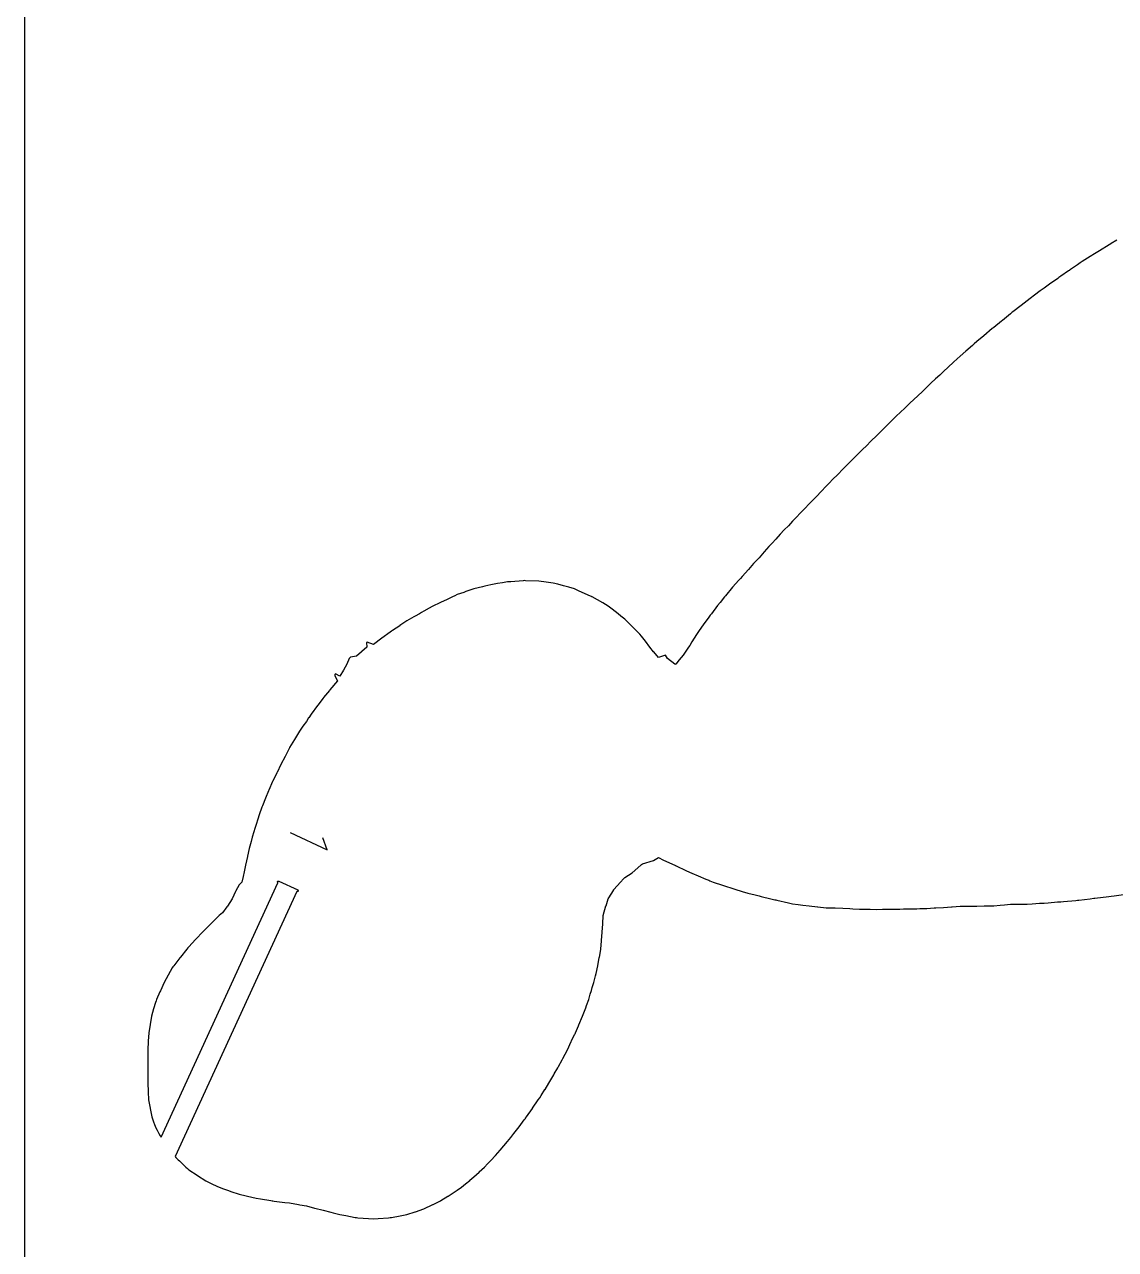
# Model space of a CAD drawing. Extents: x 0 to 560, y 0 to 480.
# Drawn here: x 0 to 59.9, y 150.5 to 217.7 of the extents above; entities that cross this region are included whole.
import ezdxf

# ---------------------------------------------------------------- set-up
doc = ezdxf.new("R2010")
doc.units = 0

msp = doc.modelspace()

# ---------------------------------------------------------------- linework, layer by layer
at = {"layer": 'annotation', "color": 1}
for p, q in [((14.584974, 173.343784), (16.619869, 172.407407)), ((16.619869, 172.407407), (16.375526, 173.068018))]:
    msp.add_line(p, q, dxfattribs=at)
at = {"layer": 'boundary', "color": 5}
for p, q in [((59.988572, 205.869418), (59.671117, 205.686451)), ((59.037111, 205.299393), (58.750407, 205.12409)), ((59.558141, 205.621112), (59.037111, 205.299393)), ((59.602701, 205.646846), (59.558141, 205.621112)), ((59.671117, 205.686451), (59.602701, 205.646846)), ((57.829696, 204.524172), (57.394152, 204.2231)), ((57.977538, 204.624132), (57.829696, 204.524172)), ((58.088948, 204.700401), (57.977538, 204.624132)), ((58.513446, 204.971135), (58.088948, 204.700401)), ((58.750407, 205.12409), (58.513446, 204.971135)), ((56.804534, 203.825403), (56.738034, 203.779691)), ((56.908985, 203.897486), (56.804534, 203.825403)), ((57.34008, 204.186925), (56.908985, 203.897486)), ((57.390109, 204.220335), (57.34008, 204.186925)), ((57.394152, 204.2231), (57.390109, 204.220335)), ((55.988275, 203.242897), (55.780136, 203.089638)), ((56.289931, 203.455221), (55.988275, 203.242897)), ((56.738034, 203.779691), (56.289931, 203.455221)), ((55.067564, 202.55384), (54.731915, 202.289855)), ((55.230389, 202.678191), (55.067564, 202.55384)), ((55.4628, 202.858981), (55.230389, 202.678191)), ((55.780136, 203.089638), (55.4628, 202.858981)), ((54.146854, 201.840288), (53.699427, 201.46816)), ((54.225258, 201.903418), (54.146854, 201.840288)), ((54.268444, 201.93827), (54.225258, 201.903418)), ((54.731915, 202.289855), (54.268444, 201.93827)), ((53.650524, 201.429125), (53.226142, 201.089556)), ((53.697504, 201.466586), (53.650524, 201.429125)), ((53.699427, 201.46816), (53.697504, 201.466586)), ((52.687776, 200.626935), (52.305432, 200.306935)), ((52.688613, 200.627647), (52.687776, 200.626935)), ((53.138193, 201.017559), (52.688613, 200.627647)), ((53.182167, 201.053558), (53.138193, 201.017559)), ((53.226142, 201.089556), (53.182167, 201.053558)), ((51.699376, 199.773343), (51.384722, 199.506442)), ((52.063273, 200.096849), (51.699376, 199.773343)), ((52.157553, 200.178346), (52.063273, 200.096849)), ((52.305432, 200.306935), (52.157553, 200.178346)), ((51.018808, 199.176138), (50.730896, 198.903882)), ((51.214971, 199.352462), (51.018808, 199.176138)), ((51.384722, 199.506442), (51.214971, 199.352462)), ((50.258177, 198.465936), (50.03028, 198.255428)), ((50.46401, 198.659594), (50.258177, 198.465936)), ((50.730896, 198.903882), (50.46401, 198.659594)), ((49.543301, 197.796176), (49.308469, 197.574136)), ((49.778606, 198.01596), (49.543301, 197.796176)), ((50.03028, 198.255428), (49.778606, 198.01596)), ((48.829851, 197.1242), (48.62259, 196.928273)), ((49.049573, 197.334717), (48.829851, 197.1242)), ((49.308469, 197.574136), (49.049573, 197.334717)), ((48.085516, 196.414006), (47.890874, 196.223247)), ((48.362871, 196.67662), (48.085516, 196.414006)), ((48.62259, 196.928273), (48.362871, 196.67662)), ((47.428123, 195.767916), (47.146595, 195.493296)), ((47.70188, 196.040962), (47.428123, 195.767916)), ((47.890874, 196.223247), (47.70188, 196.040962)), ((46.781169, 195.130648), (46.501966, 194.853072)), ((46.964073, 195.309936), (46.781169, 195.130648)), ((47.146595, 195.493296), (46.964073, 195.309936)), ((46.037283, 194.395541), (45.860457, 194.221488)), ((46.212942, 194.572586), (46.037283, 194.395541)), ((46.501966, 194.853072), (46.212942, 194.572586)), ((45.575993, 193.937359), (45.283064, 193.651875)), ((45.860457, 194.221488), (45.575993, 193.937359)), ((44.939748, 193.305745), (44.655024, 193.015612)), ((45.11319, 193.479024), (44.939748, 193.305745)), ((45.283064, 193.651875), (45.11319, 193.479024)), ((44.200867, 192.55235), (44.019038, 192.363482)), ((44.369883, 192.731164), (44.200867, 192.55235)), ((44.655024, 193.015612), (44.369883, 192.731164)), ((43.486313, 191.810453), (43.302242, 191.610744)), ((43.74828, 192.079218), (43.486313, 191.810453)), ((44.019038, 192.363482), (43.74828, 192.079218)), ((42.848301, 191.139491), (42.597966, 190.889744)), ((43.098327, 191.396823), (42.848301, 191.139491)), ((43.302242, 191.610744), (43.098327, 191.396823)), ((42.177617, 190.442914), (41.946173, 190.198556)), ((42.397632, 190.673425), (42.177617, 190.442914)), ((42.597966, 190.889744), (42.397632, 190.673425)), ((41.50321, 189.727301), (41.256906, 189.46154)), ((41.723, 189.969033), (41.50321, 189.727301)), ((41.946173, 190.198556), (41.723, 189.969033)), ((40.877149, 189.048322), (40.626877, 188.763082)), ((41.057638, 189.243451), (40.877149, 189.048322)), ((41.256906, 189.46154), (41.057638, 189.243451)), ((40.336196, 188.441416), (40.183279, 188.278127)), ((40.626877, 188.763082), (40.336196, 188.441416)), ((39.749622, 187.797686), (39.415485, 187.416456)), ((40.041034, 188.127611), (39.749622, 187.797686)), ((40.183279, 188.278127), (40.041034, 188.127611)), ((25.980088, 187.017123), (25.604827, 186.958569)), ((26.255751, 187.070464), (25.980088, 187.017123)), ((26.525535, 187.116019), (26.255751, 187.070464)), ((26.715402, 187.124009), (26.525535, 187.116019)), ((27.379406, 187.177719), (26.715402, 187.124009)), ((27.446249, 187.180978), (27.379406, 187.177719)), ((27.509151, 187.176888), (27.446249, 187.180978)), ((28.239946, 187.146299), (27.509151, 187.176888)), ((28.366959, 187.137767), (28.239946, 187.146299)), ((28.518233, 187.11131), (28.366959, 187.137767)), ((29.023935, 187.040247), (28.518233, 187.11131)), ((29.287667, 186.991787), (29.023935, 187.040247)), ((39.229928, 187.206901), (38.887646, 186.816667)), ((39.315313, 187.303141), (39.229928, 187.206901)), ((39.415485, 187.416456), (39.315313, 187.303141)), ((23.632154, 186.34969), (23.5009, 186.28619)), ((23.763403, 186.413189), (23.632154, 186.34969)), ((24.127956, 186.535897), (23.763403, 186.413189)), ((24.239854, 186.578897), (24.127956, 186.535897)), ((24.684117, 186.728201), (24.239854, 186.578897)), ((25.141919, 186.848163), (24.684117, 186.728201)), ((25.277709, 186.876067), (25.141919, 186.848163)), ((25.604827, 186.958569), (25.277709, 186.876067)), ((29.602873, 186.897573), (29.287667, 186.991787)), ((29.896737, 186.819697), (29.602873, 186.897573)), ((30.20838, 186.724867), (29.896737, 186.819697)), ((30.464735, 186.612884), (30.20838, 186.724867)), ((31.081985, 186.327436), (30.464735, 186.612884)), ((31.129091, 186.306607), (31.081985, 186.327436)), ((38.494775, 186.356318), (38.461413, 186.317416)), ((38.887646, 186.816667), (38.494775, 186.356318)), ((22.227499, 185.666572), (21.921985, 185.505965)), ((22.385774, 185.754406), (22.227499, 185.666572)), ((22.842693, 185.990228), (22.385774, 185.754406)), ((23.211826, 186.153797), (22.842693, 185.990228)), ((23.243376, 186.169531), (23.211826, 186.153797)), ((23.5009, 186.28619), (23.243376, 186.169531)), ((31.152773, 186.293988), (31.129091, 186.306607)), ((31.167313, 186.28619), (31.152773, 186.293988)), ((31.755108, 185.954217), (31.167313, 186.28619)), ((32.049798, 185.780317), (31.755108, 185.954217)), ((32.273174, 185.61332), (32.049798, 185.780317)), ((38.051689, 185.808565), (37.720458, 185.365481)), ((38.195362, 185.986778), (38.051689, 185.808565)), ((38.43473, 186.28619), (38.195362, 185.986778)), ((38.461413, 186.317416), (38.43473, 186.28619)), ((21.381439, 185.186133), (21.001272, 184.968899)), ((21.459484, 185.233513), (21.381439, 185.186133)), ((21.688075, 185.365481), (21.459484, 185.233513)), ((21.805029, 185.435723), (21.688075, 185.365481)), ((21.921985, 185.505965), (21.805029, 185.435723)), ((32.600225, 185.365481), (32.273174, 185.61332)), ((32.756649, 185.239768), (32.600225, 185.365481)), ((32.970512, 185.067709), (32.756649, 185.239768)), ((33.281426, 184.753614), (32.970512, 185.067709)), ((37.574061, 185.170066), (37.260611, 184.746993)), ((37.661075, 185.287016), (37.574061, 185.170066)), ((37.720458, 185.365481), (37.661075, 185.287016)), ((20.080561, 184.360901), (19.623997, 184.024681)), ((20.147878, 184.402845), (20.080561, 184.360901)), ((20.215173, 184.444769), (20.147878, 184.402845)), ((20.604446, 184.704179), (20.215173, 184.444769)), ((20.612001, 184.709491), (20.604446, 184.704179)), ((21.001272, 184.968899), (20.612001, 184.709491)), ((33.282715, 184.752373), (33.281426, 184.753614)), ((33.582648, 184.444769), (33.282715, 184.752373)), ((33.787547, 184.236517), (33.582648, 184.444769)), ((37.049705, 184.444769), (36.899435, 184.217669)), ((37.260611, 184.746993), (37.049705, 184.444769)), ((18.819013, 183.812171), (18.780006, 183.783465)), ((18.780006, 183.783465), (18.792615, 183.524059)), ((19.159854, 183.682646), (18.819013, 183.812171)), ((19.616415, 184.018866), (19.159854, 183.682646)), ((19.623997, 184.024681), (19.616415, 184.018866)), ((33.891222, 184.13108), (33.787547, 184.236517)), ((34.096229, 183.858688), (33.891222, 184.13108)), ((34.340669, 183.524059), (34.096229, 183.858688)), ((36.653354, 183.816458), (36.534399, 183.625415)), ((36.899435, 184.217669), (36.653354, 183.816458)), ((17.906585, 182.970606), (17.836912, 182.906107)), ((18.23914, 183.038584), (17.906585, 182.970606)), ((18.514514, 183.279974), (18.23914, 183.038584)), ((18.517243, 183.282668), (18.514514, 183.279974)), ((18.792615, 183.524059), (18.517243, 183.282668)), ((34.549856, 183.280396), (34.340669, 183.524059)), ((34.555468, 183.271488), (34.549856, 183.280396)), ((34.81193, 182.96707), (34.555468, 183.271488)), ((35.204654, 183.08956), (34.81193, 182.96707)), ((35.308066, 182.915419), (35.204654, 183.08956)), ((36.171646, 183.085053), (35.954632, 182.825338)), ((36.471341, 183.524059), (36.171646, 183.085053)), ((36.534399, 183.625415), (36.471341, 183.524059)), ((17.708847, 182.603348), (17.514298, 182.271796)), ((17.836912, 182.906107), (17.708847, 182.603348)), ((35.716327, 182.603348), (35.308066, 182.915419)), ((35.724485, 182.586318), (35.716327, 182.603348)), ((35.732643, 182.569289), (35.724485, 182.586318)), ((35.758342, 182.59066), (35.732643, 182.569289)), ((35.772788, 182.603348), (35.758342, 182.59066)), ((35.954632, 182.825338), (35.772788, 182.603348)), ((17.182075, 181.682638), (16.771318, 181.183784)), ((17.083831, 182.068228), (17.017441, 181.991876)), ((17.017441, 181.991876), (17.182075, 181.682638)), ((17.318433, 181.934406), (17.083831, 182.068228)), ((17.512978, 182.265957), (17.318433, 181.934406)), ((17.514298, 182.271796), (17.512978, 182.265957)), ((16.742216, 181.146131), (16.426534, 180.761927)), ((16.771318, 181.183784), (16.742216, 181.146131)), ((16.09704, 180.320417), (15.73341, 179.841217)), ((16.116072, 180.347275), (16.09704, 180.320417)), ((16.397722, 180.721659), (16.116072, 180.347275)), ((16.412127, 180.741793), (16.397722, 180.721659)), ((16.426534, 180.761927), (16.412127, 180.741793)), ((15.603335, 179.641301), (15.477006, 179.44722)), ((15.607085, 179.647132), (15.603335, 179.641301)), ((15.73341, 179.841217), (15.607085, 179.647132)), ((15.292013, 179.182988), (15.108128, 178.920506)), ((15.293133, 179.184738), (15.292013, 179.182988)), ((15.477006, 179.44722), (15.293133, 179.184738)), ((14.827009, 178.454567), (14.556301, 178.013988)), ((15.108128, 178.920506), (14.827009, 178.454567)), ((14.547312, 177.999794), (14.30849, 177.525291)), ((14.551807, 178.006891), (14.547312, 177.999794)), ((14.556301, 178.013988), (14.551807, 178.006891)), ((14.075933, 177.079085), (13.873335, 176.654286)), ((14.308355, 177.525044), (14.075933, 177.079085)), ((14.30849, 177.525291), (14.308355, 177.525044)), ((13.860814, 176.628964), (13.635591, 176.174389)), ((13.872752, 176.653015), (13.860814, 176.628964)), ((13.873335, 176.654286), (13.872752, 176.653015)), ((13.407311, 175.642783), (13.227671, 175.237663)), ((13.40742, 175.643041), (13.407311, 175.642783)), ((13.418514, 175.669062), (13.40742, 175.643041)), ((13.627494, 176.158373), (13.418514, 175.669062)), ((13.631543, 176.166381), (13.627494, 176.158373)), ((13.635591, 176.174389), (13.631543, 176.166381)), ((13.227671, 175.237663), (13.071525, 174.821114)), ((12.88086, 174.316955), (12.810678, 174.0859)), ((13.041779, 174.736686), (12.88086, 174.316955)), ((13.071525, 174.821114), (13.041779, 174.736686)), ((12.648931, 173.57519), (12.590313, 173.396241)), ((12.71488, 173.784308), (12.648931, 173.57519)), ((12.810678, 174.0859), (12.71488, 173.784308)), ((12.508812, 173.096594), (12.449609, 172.861268)), ((12.590313, 173.396241), (12.508812, 173.096594)), ((12.340856, 172.475534), (12.248115, 172.057074)), ((12.449609, 172.861268), (12.340856, 172.475534)), ((12.138771, 171.55482), (12.057063, 171.185726)), ((12.24406, 172.040582), (12.138771, 171.55482)), ((12.245768, 172.047439), (12.24406, 172.040582)), ((12.248115, 172.057074), (12.245768, 172.047439)), ((33.369544, 171.146324), (33.840346, 171.55482)), ((33.840346, 171.55482), (33.857522, 171.571431)), ((33.857522, 171.571431), (33.891222, 171.604145)), ((33.891222, 171.604145), (33.938587, 171.624185)), ((33.938587, 171.624185), (34.549624, 171.818277)), ((34.549624, 171.818277), (34.81193, 171.981874)), ((34.81193, 171.981874), (35.094327, 171.837217)), ((35.094327, 171.837217), (35.717258, 171.55482)), ((35.717258, 171.55482), (35.728941, 171.550195)), ((35.728941, 171.550195), (35.732643, 171.548845)), ((35.732643, 171.548845), (35.743805, 171.543659)), ((35.743805, 171.543659), (36.351516, 171.252986)), ((12.005432, 170.93072), (11.941219, 170.63411)), ((12.057063, 171.185726), (12.005432, 170.93072)), ((32.889861, 170.802661), (32.970512, 170.888186)), ((32.970512, 170.888186), (33.369544, 171.146324)), ((36.351516, 171.252986), (36.653354, 171.119742)), ((36.653354, 171.119742), (36.990387, 170.971146)), ((36.990387, 170.971146), (37.413345, 170.794829)), ((7.496703, 156.631317), (13.920521, 170.591291)), ((11.79417, 170.483817), (11.609543, 170.148125)), ((11.867693, 170.558962), (11.79417, 170.483817)), ((11.941219, 170.63411), (11.867693, 170.558962)), ((13.891459, 170.63864), (13.896001, 170.657614)), ((13.894525, 170.619374), (13.891459, 170.63864)), ((13.90473, 170.602747), (13.894525, 170.619374)), ((13.896001, 170.657614), (13.907457, 170.673405)), ((13.920521, 170.591291), (13.90473, 170.602747)), ((13.907457, 170.673405), (13.924084, 170.68361)), ((13.924084, 170.68361), (13.94335, 170.686675)), ((13.94335, 170.686675), (13.962324, 170.682134)), ((13.962324, 170.682134), (15.00339, 170.203077)), ((15.00339, 170.203077), (15.019182, 170.191621)), ((15.019182, 170.191621), (15.029387, 170.174994)), ((32.257069, 170.013803), (32.368778, 170.204308)), ((32.368778, 170.204308), (32.371168, 170.222834)), ((32.371168, 170.222834), (32.731093, 170.63411)), ((32.731093, 170.63411), (32.889861, 170.802661)), ((37.413345, 170.794829), (37.574061, 170.726293)), ((37.574061, 170.726293), (37.630775, 170.7052)), ((37.630775, 170.7052), (37.821264, 170.63411)), ((37.821264, 170.63411), (38.337316, 170.453899)), ((38.337316, 170.453899), (38.494775, 170.398671)), ((38.494775, 170.398671), (38.840015, 170.28887)), ((38.840015, 170.28887), (39.015086, 170.233711)), ((39.015086, 170.233711), (39.415485, 170.105253)), ((14.961588, 170.112233), (8.265118, 155.559745)), ((11.403976, 169.713402), (11.149241, 169.302802)), ((11.578086, 170.121297), (11.403976, 169.713402)), ((11.609543, 170.148125), (11.578086, 170.121297)), ((14.980561, 170.107692), (14.961588, 170.112233)), ((14.999828, 170.110758), (14.980561, 170.107692)), ((15.016455, 170.120963), (14.999828, 170.110758)), ((15.027911, 170.136754), (15.016455, 170.120963)), ((15.032452, 170.155727), (15.027911, 170.136754)), ((15.029387, 170.174994), (15.032452, 170.155727)), ((31.934915, 169.328556), (32.049798, 169.705704)), ((32.049798, 169.705704), (32.05487, 169.709553)), ((32.05487, 169.709553), (32.059942, 169.713402)), ((32.059942, 169.713402), (32.257069, 170.013803)), ((39.415485, 170.105253), (39.729835, 170.02775)), ((39.729835, 170.02775), (40.127112, 169.922485)), ((40.127112, 169.922485), (40.336196, 169.86939)), ((40.336196, 169.86939), (40.448156, 169.844535)), ((40.448156, 169.844535), (40.977859, 169.713403)), ((40.977859, 169.713403), (41.197164, 169.662584)), ((41.197164, 169.662584), (41.256906, 169.648323)), ((41.256906, 169.648323), (41.312375, 169.635802)), ((41.312375, 169.635802), (41.95847, 169.486814)), ((56.207024, 169.494652), (56.733838, 169.538255)), ((56.733838, 169.538255), (56.908985, 169.551854)), ((56.908985, 169.551854), (57.058318, 169.564068)), ((57.058318, 169.564068), (57.741832, 169.625538)), ((57.741832, 169.625538), (57.829696, 169.632835)), ((57.829696, 169.632835), (57.902916, 169.640181)), ((57.902916, 169.640181), (58.525456, 169.713403)), ((58.525456, 169.713403), (58.726177, 169.737632)), ((58.726177, 169.737632), (58.750407, 169.740604)), ((58.750407, 169.740604), (58.781505, 169.744501)), ((58.781505, 169.744501), (59.546059, 169.838459)), ((59.546059, 169.838459), (59.671116, 169.854218)), ((59.671116, 169.854218), (59.835825, 169.87811)), ((59.835825, 169.87811), (60.35596, 169.949268)), ((10.785868, 168.870509), (10.698274, 168.792689)), ((10.873459, 168.948326), (10.785868, 168.870509)), ((11.107383, 169.269059), (10.873459, 168.948326)), ((11.149241, 169.302802), (11.107383, 169.269059)), ((31.783821, 168.792689), (31.929394, 169.319977)), ((31.929394, 169.319977), (31.934915, 169.328556)), ((41.95847, 169.486814), (42.177617, 169.438075)), ((42.177617, 169.438075), (42.4932, 169.397817)), ((42.4932, 169.397817), (42.750632, 169.365705)), ((42.750632, 169.365705), (43.098327, 169.321062)), ((43.098327, 169.321062), (43.53849, 169.273237)), ((43.53849, 169.273237), (43.574922, 169.269284)), ((43.574922, 169.269284), (44.019038, 169.221016)), ((44.019038, 169.221016), (44.436024, 169.209676)), ((44.436024, 169.209676), (44.525385, 169.207051)), ((44.525385, 169.207051), (44.939748, 169.195737)), ((44.939748, 169.195737), (45.324214, 169.177155)), ((45.324214, 169.177155), (45.484601, 169.168546)), ((45.484601, 169.168546), (45.860457, 169.150196)), ((45.860457, 169.150196), (46.213454, 169.145685)), ((46.213454, 169.145685), (46.436011, 169.137848)), ((46.436011, 169.137848), (46.781169, 169.133242)), ((46.781169, 169.133242), (47.125953, 169.137474)), ((47.125953, 169.137474), (47.354528, 169.14004)), ((47.354528, 169.14004), (47.70188, 169.144318)), ((47.70188, 169.144318), (48.059823, 169.150632)), ((48.059823, 169.150632), (48.261711, 169.153568)), ((48.261711, 169.153568), (48.62259, 169.159978)), ((48.62259, 169.159978), (48.999886, 169.169984)), ((48.999886, 169.169984), (49.163383, 169.172607)), ((49.163383, 169.172607), (49.543301, 169.182906)), ((49.543301, 169.182906), (49.957543, 169.206931)), ((49.957543, 169.206931), (50.044828, 169.211872)), ((50.044828, 169.211872), (50.46401, 169.236258)), ((50.46401, 169.236258), (50.904713, 169.272698)), ((50.904713, 169.272698), (50.947578, 169.276255)), ((50.947578, 169.276255), (51.384722, 169.312419)), ((51.384722, 169.312419), (51.784281, 169.31384)), ((51.784281, 169.31384), (51.907075, 169.315044)), ((51.907075, 169.315044), (52.305432, 169.316474)), ((52.305432, 169.316474), (52.697803, 169.32103)), ((52.697803, 169.32103), (52.836688, 169.323945)), ((52.836688, 169.323945), (53.226142, 169.328549)), ((53.226142, 169.328549), (53.579973, 169.35957)), ((53.579973, 169.35957), (53.816499, 169.383046)), ((53.816499, 169.383046), (54.146853, 169.412636)), ((54.146853, 169.412636), (54.444156, 169.416098)), ((54.444156, 169.416098), (54.775634, 169.421471)), ((54.775634, 169.421471), (55.067564, 169.424905)), ((55.067564, 169.424905), (55.342644, 169.438321)), ((55.342644, 169.438321), (55.740179, 169.465305)), ((55.740179, 169.465305), (55.988275, 169.477855)), ((55.988275, 169.477855), (56.207024, 169.494652)), ((10.302151, 168.405852), (9.952749, 168.055669)), ((10.345782, 168.447211), (10.302151, 168.405852)), ((10.698274, 168.792689), (10.345782, 168.447211)), ((31.723761, 167.871978), (31.753588, 168.328546)), ((31.753588, 168.328546), (31.753991, 168.336128)), ((31.753991, 168.336128), (31.783821, 168.792689)), ((9.43034, 167.51491), (9.395273, 167.478394)), ((9.767768, 167.871979), (9.43034, 167.51491)), ((9.86026, 167.963823), (9.767768, 167.871979)), ((9.952749, 168.055669), (9.86026, 167.963823)), ((31.685274, 167.415417), (31.723761, 167.871978)), ((8.917834, 166.951271), (8.564474, 166.505594)), ((8.974936, 167.017106), (8.917834, 166.951271)), ((9.032038, 167.082942), (8.974936, 167.017106)), ((9.395273, 167.478394), (9.032038, 167.082942)), ((31.568321, 166.494703), (31.645939, 166.951271)), ((31.645939, 166.951271), (31.684431, 167.407836)), ((31.684431, 167.407836), (31.685274, 167.415417)), ((8.532025, 166.463745), (8.194787, 166.03056)), ((8.557684, 166.496901), (8.532025, 166.463745)), ((8.564474, 166.505594), (8.557684, 166.496901)), ((31.489232, 166.03056), (31.566852, 166.487122)), ((31.566852, 166.487122), (31.568321, 166.494703)), ((7.883556, 165.516657), (7.662098, 165.109847)), ((7.889216, 165.525855), (7.883556, 165.516657)), ((8.111322, 165.915957), (7.889216, 165.525855)), ((8.153055, 165.973258), (8.111322, 165.915957)), ((8.194787, 166.03056), (8.153055, 165.973258)), ((31.264463, 165.109847), (31.354367, 165.485739)), ((31.354367, 165.485739), (31.386049, 165.601578)), ((31.386049, 165.601578), (31.489232, 166.03056)), ((7.662098, 165.109847), (7.462798, 164.659175)), ((31.129091, 164.675249), (31.182067, 164.847993)), ((31.182067, 164.847993), (31.264463, 165.109847)), ((7.257352, 164.189136), (7.223984, 164.105579)), ((7.435467, 164.607601), (7.257352, 164.189136)), ((7.462798, 164.659175), (7.435467, 164.607601)), ((30.867173, 163.849097), (30.995812, 164.189136)), ((30.995812, 164.189136), (31.071637, 164.470608)), ((31.071637, 164.470608), (31.129091, 164.675249)), ((7.080084, 163.662561), (6.969922, 163.268429)), ((7.085077, 163.676351), (7.080084, 163.662561)), ((7.190617, 164.02202), (7.085077, 163.676351)), ((7.223984, 164.105579), (7.190617, 164.02202)), ((30.647827, 163.268429), (30.824365, 163.732839)), ((30.824365, 163.732839), (30.867173, 163.849097)), ((6.897736, 162.80428), (6.826115, 162.347715)), ((6.898301, 162.811861), (6.897736, 162.80428)), ((6.969922, 163.268429), (6.898301, 162.811861)), ((30.420146, 162.73704), (30.447969, 162.798941)), ((30.447969, 162.798941), (30.647827, 163.268429)), ((6.826115, 162.347715), (6.79701, 161.891154)), ((30.043119, 161.905656), (30.20838, 162.251995)), ((30.20838, 162.251995), (30.231848, 162.299856)), ((30.231848, 162.299856), (30.255315, 162.347715)), ((30.255315, 162.347715), (30.420146, 162.73704)), ((6.796969, 161.883572), (6.767867, 161.427005)), ((6.79701, 161.891154), (6.796969, 161.883572)), ((29.816021, 161.427005), (30.02535, 161.869859)), ((30.02535, 161.869859), (30.043119, 161.905656)), ((6.767659, 160.962859), (6.7675, 160.506297)), ((6.767702, 160.97044), (6.767659, 160.962859)), ((6.767867, 161.427005), (6.767702, 160.97044)), ((29.331714, 160.506297), (29.52288, 160.870426)), ((29.52288, 160.870426), (29.562385, 160.943049)), ((29.562385, 160.943049), (29.816021, 161.427005)), ((6.7675, 160.506297), (6.769941, 160.04973)), ((29.062072, 160.046103), (29.093602, 160.098031)), ((29.093602, 160.098031), (29.287667, 160.432011)), ((29.287667, 160.432011), (29.309691, 160.469153)), ((29.309691, 160.469153), (29.331714, 160.506297)), ((6.769941, 160.04973), (6.769996, 160.042148)), ((6.769996, 160.042148), (6.772441, 159.585584)), ((6.772441, 159.585584), (6.790561, 159.129022)), ((28.583833, 159.249106), (28.796417, 159.585584)), ((28.796417, 159.585584), (29.062072, 160.046103)), ((6.790561, 159.129022), (6.791077, 159.121441)), ((6.791077, 159.121441), (6.809203, 158.664873)), ((28.216084, 158.664873), (28.291182, 158.784959)), ((28.291182, 158.784959), (28.291861, 158.785973)), ((28.291861, 158.785973), (28.366959, 158.906058)), ((28.366959, 158.906058), (28.579543, 159.242538)), ((28.579543, 159.242538), (28.583833, 159.249106)), ((6.809203, 158.664873), (6.904362, 158.208309)), ((6.904362, 158.208309), (6.906523, 158.200727)), ((6.906523, 158.200727), (7.001684, 157.744166)), ((27.576033, 157.744166), (27.893309, 158.200727)), ((27.893309, 158.200727), (27.898804, 158.208309)), ((27.898804, 158.208309), (28.216084, 158.664873)), ((7.001684, 157.744166), (7.110879, 157.403822)), ((7.110879, 157.403822), (7.127597, 157.36681)), ((27.164428, 157.199859), (27.446249, 157.570519)), ((27.446249, 157.570519), (27.510434, 157.656424)), ((27.510434, 157.656424), (27.511843, 157.658256)), ((27.511843, 157.658256), (27.576033, 157.744166)), ((7.127597, 157.36681), (7.190617, 157.177891)), ((7.190617, 157.177891), (7.281624, 157.000671)), ((7.281624, 157.000671), (7.372625, 156.823452)), ((7.372625, 156.823452), (7.451709, 156.700991)), ((26.703289, 156.607439), (26.878034, 156.823452)), ((26.878034, 156.823452), (27.159854, 157.194111)), ((27.159854, 157.194111), (27.164428, 157.199859)), ((7.451709, 156.700991), (7.496703, 156.631317)), ((26.117963, 155.902742), (26.320003, 156.143293)), ((26.320003, 156.143293), (26.323494, 156.147293)), ((26.323494, 156.147293), (26.525535, 156.387845)), ((26.525535, 156.387845), (26.700282, 156.603858)), ((26.700282, 156.603858), (26.703289, 156.607439)), ((8.265118, 155.559745), (8.31833, 155.507928)), ((8.31833, 155.507928), (8.442161, 155.387345)), ((8.442161, 155.387345), (8.509458, 155.31928)), ((25.604827, 155.336626), (25.859351, 155.617513)), ((25.859351, 155.617513), (25.863442, 155.621855)), ((25.863442, 155.621855), (26.117963, 155.902742)), ((8.509458, 155.31928), (8.86111, 154.982034)), ((8.86111, 154.982034), (8.946574, 154.9068)), ((8.946574, 154.9068), (9.032038, 154.831568)), ((9.032038, 154.831568), (9.484563, 154.530775)), ((24.684117, 154.441744), (24.969289, 154.709951)), ((24.969289, 154.709951), (24.97359, 154.713829)), ((24.97359, 154.713829), (25.258759, 154.982034)), ((25.258759, 154.982034), (25.430151, 155.157709)), ((25.430151, 155.157709), (25.433432, 155.160949)), ((25.433432, 155.160949), (25.604827, 155.336626)), ((9.484563, 154.530775), (9.488341, 154.528272)), ((9.488341, 154.528272), (9.49287, 154.525374)), ((9.49287, 154.525374), (9.952749, 154.222106)), ((9.952749, 154.222106), (10.170599, 154.11844)), ((10.170599, 154.11844), (10.290638, 154.061321)), ((10.290638, 154.061321), (10.554694, 153.941357)), ((23.993987, 153.885799), (24.221665, 154.061321)), ((24.221665, 154.061321), (24.450555, 154.249683)), ((24.450555, 154.249683), (24.455227, 154.253387)), ((24.455227, 154.253387), (24.684117, 154.441744)), ((10.554694, 153.941357), (10.873459, 153.795893)), ((10.873459, 153.795893), (11.197961, 153.687265)), ((11.197961, 153.687265), (11.335444, 153.640361)), ((11.335444, 153.640361), (11.79417, 153.487386)), ((11.79417, 153.487386), (12.16959, 153.400114)), ((12.16959, 153.400114), (12.251181, 153.381077)), ((12.251181, 153.381077), (12.71488, 153.272878)), ((22.870802, 153.14061), (23.250983, 153.382248)), ((23.250983, 153.382248), (23.266436, 153.392663)), ((23.266436, 153.392663), (23.763404, 153.708145)), ((23.763404, 153.708145), (23.991078, 153.883669)), ((23.991078, 153.883669), (23.993987, 153.885799)), ((12.71488, 153.272878), (12.958554, 153.234021)), ((12.958554, 153.234021), (13.521464, 153.14061)), ((13.521464, 153.14061), (13.591527, 153.129521)), ((13.591527, 153.129521), (13.635591, 153.122413)), ((13.635591, 153.122413), (13.702717, 153.114158)), ((13.702717, 153.114158), (14.301034, 153.04002)), ((14.301034, 153.04002), (14.556301, 153.008719)), ((14.556301, 153.008719), (15.044565, 152.920545)), ((15.044565, 152.920545), (15.117011, 152.908261)), ((15.117011, 152.908261), (15.477006, 152.844565)), ((15.477006, 152.844565), (15.933574, 152.728362)), ((15.933574, 152.728362), (15.941155, 152.7262)), ((15.941155, 152.7262), (16.397722, 152.609993)), ((21.921985, 152.679585), (22.419453, 152.919242)), ((22.419453, 152.919242), (22.439792, 152.929631)), ((22.439792, 152.929631), (22.842693, 153.122994)), ((22.842693, 153.122994), (22.856748, 153.131802)), ((22.856748, 153.131802), (22.870802, 153.14061)), ((16.397722, 152.609993), (16.828676, 152.507085)), ((16.828676, 152.507085), (16.953457, 152.473147)), ((16.953457, 152.473147), (17.318433, 152.38543)), ((17.318433, 152.38543), (17.638648, 152.318554)), ((17.638648, 152.318554), (18.166015, 152.219903)), ((18.166015, 152.219903), (18.199096, 152.214285)), ((18.199096, 152.214285), (18.239141, 152.207771)), ((18.239141, 152.207771), (18.307628, 152.202563)), ((18.307628, 152.202563), (18.898616, 152.153762)), ((18.898616, 152.153762), (19.159854, 152.134607)), ((19.159854, 152.134607), (19.422715, 152.157566)), ((19.422715, 152.157566), (19.992842, 152.1991)), ((19.992842, 152.1991), (20.080561, 152.20641)), ((20.080561, 152.20641), (20.114353, 152.213156)), ((20.114353, 152.213156), (20.148144, 152.219903)), ((20.148144, 152.219903), (20.625511, 152.312621)), ((20.625511, 152.312621), (20.626067, 152.312732)), ((20.626067, 152.312732), (21.001272, 152.382053)), ((21.001272, 152.382053), (21.457836, 152.529612)), ((21.457836, 152.529612), (21.465418, 152.532034)), ((21.465418, 152.532034), (21.921985, 152.679585))]:
    msp.add_line(p, q, dxfattribs=at)
at = {"layer": 'frame', "color": 5}
msp.add_line((0, 480), (0, 0), dxfattribs=at)

doc.saveas('drawing.dxf')
